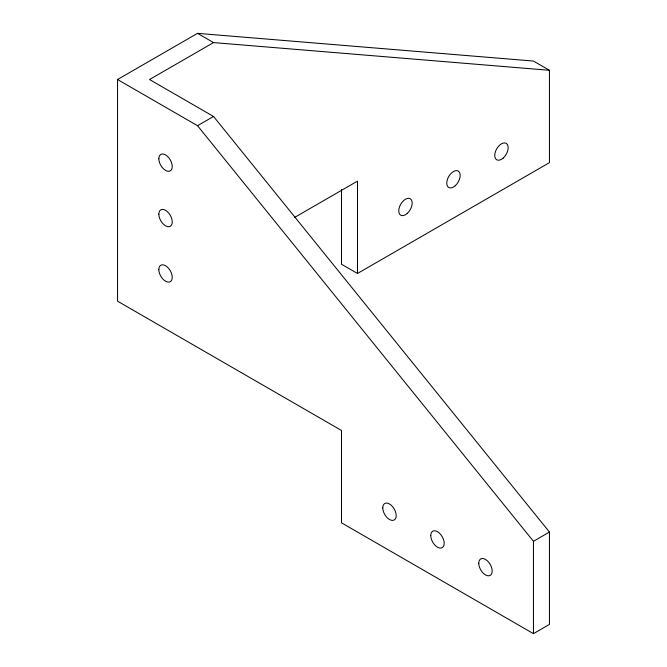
<?xml version="1.0" encoding="UTF-8"?>
<svg xmlns="http://www.w3.org/2000/svg" width="667" height="667" viewBox="0 0 667 667"><rect width="100%" height="100%" fill="white"/><g stroke="black" fill="none" stroke-linecap="round" stroke-linejoin="round"><path stroke-width="1" d="M549.45 70.293L213.532 42.588L149.541 79.523L213.532 116.467L549.45 532.058L549.45 624.412L533.45 633.65L341.496 522.828L341.496 430.473L117.55 301.176L117.55 79.523L197.532 33.35L533.45 61.056L549.45 70.293L549.45 162.648L357.495 273.47L341.496 264.24L341.496 189.52M117.55 79.523L197.532 125.704L213.532 116.467M294.481 217.5L357.495 181.116L357.495 273.47M533.45 633.65L533.45 541.296L549.45 532.058M197.532 33.35L213.532 42.588M197.532 125.704L533.45 541.296M478.748 563.273A9.505 5.486 60 0 0 488.819 575.813A9.505 5.486 60 0 0 488.819 562.373A9.505 5.486 60 0 0 478.748 563.273M430.757 535.568A9.505 5.486 60 0 0 440.837 548.107A9.505 5.486 60 0 0 440.837 534.667A9.505 5.486 60 0 0 430.757 535.568M382.766 507.862A9.505 5.486 60 0 0 392.846 520.402A9.505 5.486 60 0 0 392.846 506.962A9.505 5.486 60 0 0 382.766 507.862M158.821 269.593A9.505 5.486 60 0 0 168.901 282.124A9.505 5.486 60 0 0 168.901 268.693A9.505 5.486 60 0 0 158.821 269.593M158.821 214.182A9.505 5.486 60 0 0 168.901 226.713A9.505 5.486 60 0 0 168.901 213.282A9.505 5.486 60 0 0 158.821 214.182M158.821 158.763A9.505 5.486 60 0 0 168.901 171.302A9.505 5.486 60 0 0 168.901 157.862A9.505 5.486 60 0 0 158.821 158.763M407.22 213.465A9.505 5.486 -60 0 0 410.23 198.749A9.505 5.486 -60 0 0 398.991 208.713A9.505 5.486 -60 0 0 407.22 213.465M455.211 185.76A9.505 5.486 -60 0 0 458.221 171.044A9.505 5.486 -60 0 0 446.982 181.007A9.505 5.486 -60 0 0 455.211 185.76M503.201 158.054A9.505 5.486 -60 0 0 506.211 143.338A9.505 5.486 -60 0 0 494.972 153.302A9.505 5.486 -60 0 0 503.201 158.054"/></g></svg>
